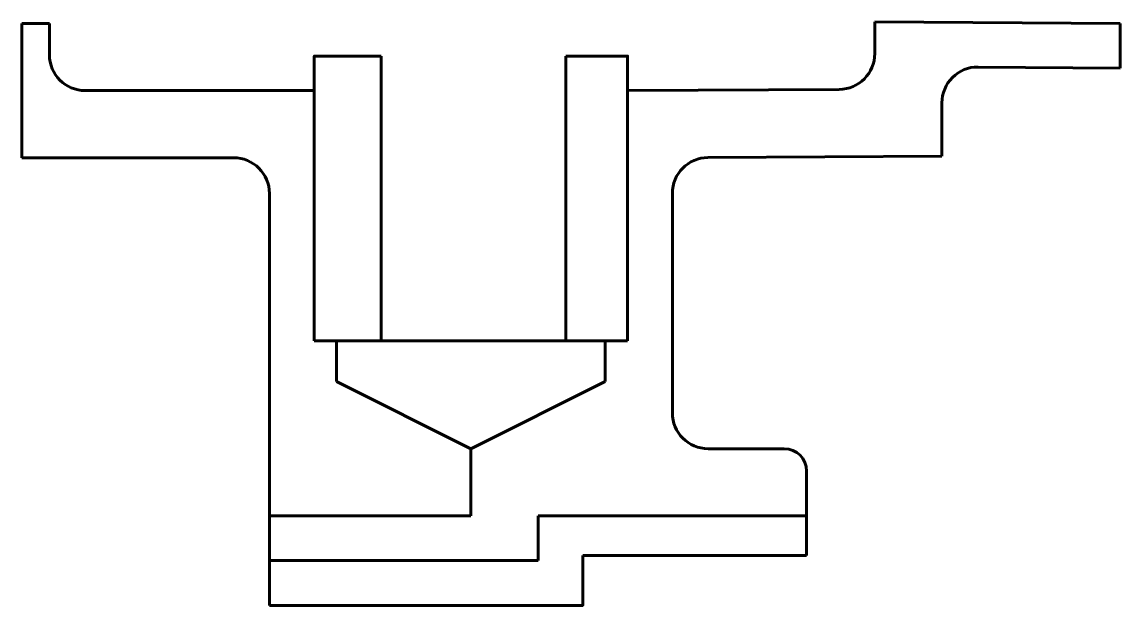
# Model space of a CAD drawing. Header units: millimetres. Extents: x -16.5 to 32.6, y 271.1 to 297.1.
import ezdxf

# ---------------------------------------------------------------- set-up
doc = ezdxf.new("R2010")
doc.units = ezdxf.units.MM
doc.linetypes.add('K5LT_BASIC', pattern=[0])
doc.linetypes.add('K5LT_THIN', pattern=[0])

# ---------------------------------------------------------------- blocks, each defined once
blk = doc.blocks.new('U0')
at = {"color": 7, "linetype": 'K5LT_THIN', "lineweight": 18}
for p, q in [((-4.218, 271.085), (-4.218, 271.058)), ((-1.218, 271.058), (-1.218, 271.085)), ((1.782, 271.085), (1.782, 271.058)), ((4.782, 271.058), (4.782, 271.085)), ((7.782, 271.085), (7.782, 271.058))]:
    blk.add_line(p, q, dxfattribs=at)

msp = doc.modelspace()

# ---------------------------------------------------------------- linework, layer by layer
at = {"color": 150, "linetype": 'K5LT_BASIC', "lineweight": 60, "true_color": 0x0080ff}
for p, q in [((-16.501, 291.085), (-16.501, 297.085)), ((-16.501, 297.085), (-15.273, 297.085)), ((-15.273, 297.085), (-15.273, 295.685)), ((32.553, 297.085), (21.596, 297.149)), ((21.596, 297.149), (21.596, 295.739)), ((32.553, 295.085), (32.553, 297.085)), ((-0.447, 292.521), (-0.447, 295.625)), ((26.209, 295.136), (32.553, 295.085)), ((-13.673, 294.085), (-3.447, 294.085)), ((-3.447, 282.91), (-3.447, 294.085)), ((20.006, 294.139), (10.553, 294.085)), ((10.553, 282.91), (10.553, 294.085)), ((24.596, 291.149), (24.596, 293.536)), ((-0.447, 282.91), (-0.447, 292.521)), ((-7.047, 291.085), (-16.501, 291.085)), ((14.145, 291.093), (24.596, 291.149)), ((-5.447, 275.085), (-5.447, 289.485)), ((12.553, 279.685), (12.553, 289.493)), ((-3.447, 282.91), (-0.447, 282.91)), ((-2.447, 282.91), (-2.447, 281.085)), ((-0.447, 282.91), (7.791, 282.91)), ((7.791, 282.91), (10.553, 282.91)), ((9.553, 282.91), (9.553, 281.085)), ((-2.447, 281.085), (3.553, 278.085)), ((9.553, 281.085), (3.553, 278.085)), ((3.553, 278.085), (3.553, 275.085)), ((17.553, 278.085), (14.153, 278.085)), ((18.553, 275.085), (18.553, 277.085)), ((-5.447, 275.085), (-5.447, 273.085)), ((3.553, 275.085), (-5.447, 275.085)), ((6.553, 273.085), (6.553, 275.085)), ((6.553, 275.085), (18.553, 275.085)), ((8.553, 273.085), (8.553, 273.32)), ((8.553, 273.32), (18.553, 273.32)), ((3.553, 273.085), (-5.447, 273.085)), ((-5.447, 273.085), (-5.447, 271.085))]:
    msp.add_line(p, q, dxfattribs=at)
for points in [[(-3.447, 294.085), (-3.447, 295.625), (-0.447, 295.625)], [(10.553, 294.085), (10.553, 295.625), (7.791, 295.625)], [(7.791, 295.625), (7.791, 282.91)], [(18.553, 273.32), (18.553, 275.085)], [(-5.447, 271.085), (8.553, 271.085), (8.553, 273.085)], [(3.553, 273.085), (6.553, 273.085)]]:
    msp.add_lwpolyline(points, dxfattribs=at)
for centre, radius, start, end in [((-13.673, 295.685), 1.6, 180, 270), ((19.996, 295.739), 1.6, 270.3297, 0), ((26.196, 293.536), 1.6, 89.5424, 180), ((-7.047, 289.485), 1.6, 0, 90), ((14.153, 289.493), 1.6, 90.3023, 180), ((14.153, 279.685), 1.6, 180, 270), ((17.553, 277.085), 1, 0, 90)]:
    msp.add_arc(centre, radius, start, end, dxfattribs=at)

# ---------------------------------------------------------------- block references
msp.add_blockref('U0', (0, 0))

doc.saveas('drawing.dxf')
